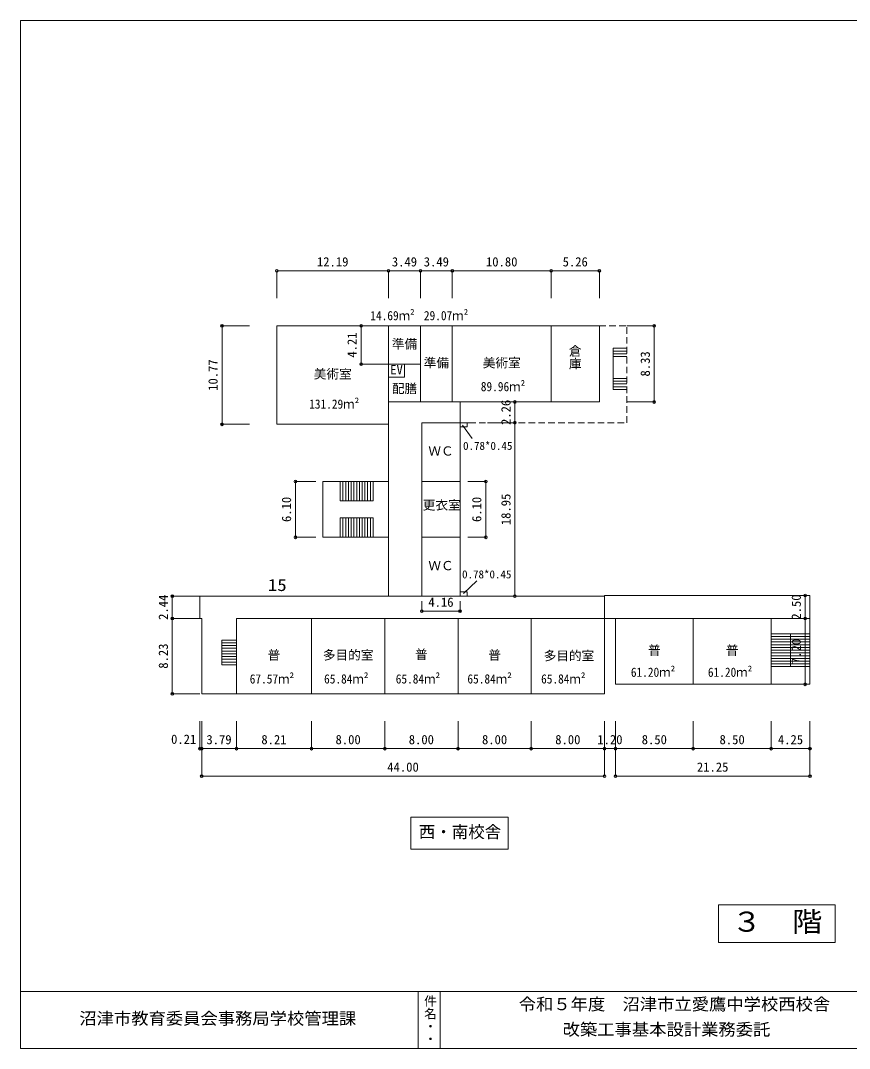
# Model space of a CAD drawing. Units: millimetres at full size, sheet at 1:600. Extents: x -78720 to 76716130, y -17754693 to 56160.
# Drawn here: x -78720 to 11829, y -56160 to 56160 of the extents above; entities that cross this region are included whole.
import ezdxf
from ezdxf.enums import TextEntityAlignment as Align

# ---------------------------------------------------------------- set-up
doc = ezdxf.new("R2010")
doc.units = ezdxf.units.MM
doc.header["$LTSCALE"] = 600
doc.header["$PDMODE"] = 32
doc.header["$PDSIZE"] = 300
doc.linetypes.add('DASHED1', pattern=[1.8, 1.2, -0.6])
for name, color, linetype, lineweight in [('0-0_通り芯', 2, 'Continuous', 9), ('0-1', 4, 'Continuous', 9), ('0-5_中線１', 3, 'Continuous', 9), ('F-0_通り芯', 2, 'Continuous', 9), ('F-5_中線１', 3, 'Continuous', 9)]:
    doc.layers.add(name, color=color, linetype=linetype, lineweight=lineweight)
doc.layers.add('F-8_極細点線', color=2, linetype='Continuous')
doc.styles.add('@ＭＳ ゴシック', font='')
doc.styles.add('ＭＳ ゴシック', font='')
doc.styles.get('@ＭＳ ゴシック').set_extended_font_data('@MS Gothic')
doc.styles.get('ＭＳ ゴシック').set_extended_font_data('MS Gothic')

msp = doc.modelspace()

# ---------------------------------------------------------------- linework, layer by layer
at = {"layer": '0-0_通り芯', "color": 1, "lineweight": 18}
msp.add_line((-55142.5, -9170.8), (-14932.5, -9170.8), dxfattribs=at)
at = {"layer": '0-0_通り芯', "color": 4}
for points in [[(-36087.4, -30896.6), (-25444.1, -30896.6), (-25444.1, -34376.1), (-36087.4, -34376.1)], [(-2469.4, -40457.3), (10255, -40457.3), (10255, -44580.9), (-2469.4, -44580.9)]]:
    msp.add_lwpolyline(points, close=True, dxfattribs=at)
at = {"layer": '0-1'}
for p, q in [((-50712.5, 28809.2), (-50712.5, 25809.2)), ((-38522.5, 28809.2), (-38522.5, 25809.2)), ((-35037.5, 28809.2), (-35037.5, 25809.2)), ((-31552.5, 28809.2), (-31552.5, 25809.2)), ((-20752.5, 28809.2), (-20752.5, 25809.2)), ((-15492.5, 28809.2), (-15492.5, 25809.2)), ((-56712.5, 22809.2), (-53712.5, 22809.2)), ((-9492.5, 22809.2), (-12492.5, 22809.2)), ((-41522.5, 18599.2), (-38522.5, 18599.2)), ((-9492.5, 14479.2), (-12492.5, 14479.2)), ((-56712.5, 12039.2), (-53712.5, 12039.2)), ((-30428.4, 11954.3), (-29397, 10502.7)), ((-48682.5, 5794.2), (-46461.6, 5794.2)), ((-29862.8, 5794.2), (-27898.4, 5794.2)), ((-48682.5, -305.8), (-46461.6, -305.8)), ((-29862.8, -305.8), (-27898.4, -305.8)), ((-30337.8, -6440.7), (-28867, -5060.3)), ((-62142.5, -6730.8), (-59142.5, -6730.8)), ((-14932.5, -6670.8), (7517.5, -6670.8)), ((7005.4, -6670.8), (7005.4, -16370.8)), ((-34872.5, -7288.4), (-34872.5, -8382.6)), ((-30712.5, -7288.4), (-30712.5, -8382.6)), ((-62142.5, -9170.8), (-59142.5, -9170.8)), ((-14932.5, -9170.8), (7517.5, -9170.8)), ((-13732.5, -16370.8), (-13732.5, -9170.8)), ((-5232.5, -16370.8), (-5232.5, -9170.8)), ((3267.5, -16370.8), (3267.5, -9170.8)), ((3267.5, -10840.9), (7517.5, -10840.9)), ((3267.5, -11140.9), (7517.5, -11140.9)), ((5392.5, -10840.9), (5392.5, -14440.9)), ((3267.5, -11440.9), (7517.5, -11440.9)), ((3267.5, -11740.9), (7517.5, -11740.9)), ((3267.5, -12040.9), (7517.5, -12040.9)), ((3267.5, -12340.9), (7517.5, -12340.9)), ((3267.5, -12640.9), (7517.5, -12640.9)), ((3267.5, -12940.9), (7517.5, -12940.9)), ((3267.5, -13240.9), (7517.5, -13240.9)), ((3267.5, -13540.9), (7517.5, -13540.9)), ((3267.5, -13840.9), (7517.5, -13840.9)), ((3267.5, -14140.9), (7517.5, -14140.9)), ((3267.5, -14440.9), (7517.5, -14440.9)), ((-62142.5, -17400.8), (-59142.5, -17400.8)), ((-59142.5, -23400.8), (-59142.5, -20400.8)), ((-58932.5, -26400.8), (-58932.5, -20400.8)), ((-55142.5, -23400.8), (-55142.5, -20400.8)), ((-46932.5, -23400.8), (-46932.5, -20400.8)), ((-38932.5, -23400.8), (-38932.5, -20400.8)), ((-30932.5, -23400.8), (-30932.5, -20400.8)), ((-22932.5, -23400.8), (-22932.5, -20400.8)), ((-14932.5, -26400.8), (-14932.5, -20400.8)), ((-13732.5, -26400.8), (-13732.5, -20400.8)), ((-5232.5, -23400.8), (-5232.5, -20400.8)), ((3267.5, -23400.8), (3267.5, -20400.8)), ((7517.5, -26400.8), (7517.5, -20400.8))]:
    msp.add_line(p, q, dxfattribs=at)
at = {"layer": '0-1', "color": 1, "lineweight": 18}
for p, q in [((-41522.5, 22809.2), (-38522.5, 22809.2)), ((-38522.5, -6730.8), (-38522.5, 22809.2)), ((-35037.5, 14479.2), (-35037.5, 22809.2)), ((-31552.5, 22809.2), (-31552.5, 14479.2)), ((-20752.5, 22809.2), (-20752.5, 14479.2)), ((-13992.5, 20346.6), (-13992.5, 15846.6)), ((-13992.5, 20346.6), (-12492.5, 20346.6)), ((-13992.5, 20046.6), (-12492.5, 20046.6)), ((-13992.5, 19746.6), (-12492.5, 19746.6)), ((-13992.5, 19446.6), (-12492.5, 19446.6)), ((-38522.5, 18599.2), (-35037.5, 18599.2)), ((-13992.5, 17046.6), (-12492.5, 17046.6)), ((-13992.5, 16746.6), (-12492.5, 16746.6)), ((-13992.5, 16446.6), (-12492.5, 16446.6)), ((-13992.5, 16146.6), (-12492.5, 16146.6)), ((-13992.5, 15846.6), (-12492.5, 15846.6)), ((-30712.5, 14479.2), (-30712.5, -6730.8)), ((-24712.5, 14479.2), (-27712.5, 14479.2)), ((-48682.5, 12039.2), (-45682.5, 12039.2)), ((-34872.5, 12219.2), (-29712.5, 12219.2)), ((-34872.5, 12219.2), (-34872.5, -6730.8)), ((-24712.5, 12219.2), (-27712.5, 12219.2)), ((-45682.5, 5794.2), (-38522.5, 5794.2)), ((-43802.5, 5794.2), (-43802.5, 3669.2)), ((-43502.5, 5794.2), (-43502.5, 3669.2)), ((-43202.5, 5794.2), (-43202.5, 3669.2)), ((-42902.5, 5794.2), (-42902.5, 3669.2)), ((-42602.5, 5794.2), (-42602.5, 3669.2)), ((-42302.5, 5794.2), (-42302.5, 3669.2)), ((-42002.5, 5794.2), (-42002.5, 3669.2)), ((-41702.5, 5794.2), (-41702.5, 3669.2)), ((-41402.5, 5794.2), (-41402.5, 3669.2)), ((-41102.5, 5794.2), (-41102.5, 3669.2)), ((-40802.5, 5794.2), (-40802.5, 3669.2)), ((-40502.5, 5794.2), (-40502.5, 3669.2)), ((-40202.5, 5794.2), (-40202.5, 3669.2)), ((-34872.5, 5794.2), (-30712.5, 5794.2)), ((-43802.5, 3669.2), (-40202.5, 3669.2)), ((-43802.5, 1819.2), (-40202.5, 1819.2)), ((-43802.5, -305.8), (-43802.5, 1819.2)), ((-43502.5, -305.8), (-43502.5, 1819.2)), ((-43202.5, -305.8), (-43202.5, 1819.2)), ((-42902.5, -305.8), (-42902.5, 1819.2)), ((-42602.5, -305.8), (-42602.5, 1819.2)), ((-42302.5, -305.8), (-42302.5, 1819.2)), ((-42002.5, -305.8), (-42002.5, 1819.2)), ((-41702.5, -305.8), (-41702.5, 1819.2)), ((-41402.5, -305.8), (-41402.5, 1819.2)), ((-41102.5, -305.8), (-41102.5, 1819.2)), ((-40802.5, -305.8), (-40802.5, 1819.2)), ((-40502.5, -305.8), (-40502.5, 1819.2)), ((-40202.5, -305.8), (-40202.5, 1819.2)), ((-34872.5, -305.8), (-30712.5, -305.8)), ((-14932.5, -6730.8), (-59142.5, -6730.8)), ((-48682.5, -6730.8), (-45682.5, -6730.8)), ((-24712.5, -6730.8), (-27712.5, -6730.8)), ((-14932.5, -6670.8), (-14932.5, -17400.8)), ((-55142.5, -9170.8), (-55142.5, -17400.8)), ((-46932.5, -9170.8), (-46932.5, -17400.8)), ((-38932.5, -9170.8), (-38932.5, -17400.8)), ((-30932.5, -9170.8), (-30932.5, -17400.8)), ((-22932.5, -9170.8), (-22932.5, -17400.8)), ((-56737.5, -14237.8), (-56737.5, -11537.8)), ((-56737.5, -11537.8), (-55142.5, -11537.8)), ((-56737.5, -11837.8), (-55142.5, -11837.8)), ((-56737.5, -12137.8), (-55142.5, -12137.8)), ((-56737.5, -12437.8), (-55142.5, -12437.8)), ((-56737.5, -12737.8), (-55142.5, -12737.8)), ((-56737.5, -13037.8), (-55142.5, -13037.8)), ((-56737.5, -13337.8), (-55142.5, -13337.8)), ((-56737.5, -13637.8), (-55142.5, -13637.8)), ((-56737.5, -13937.8), (-55142.5, -13937.8)), ((-56737.5, -14237.8), (-55142.5, -14237.8)), ((-58932.5, -17400.8), (-14932.5, -17400.8))]:
    msp.add_line(p, q, dxfattribs=at)
at = {"layer": '0-1', "color": 1, "linetype": 'DASHED1', "lineweight": 18}
for p, q in [((-15492.5, 22809.2), (-12492.5, 22809.2)), ((-12492.5, 12219.2), (-12492.5, 22809.2)), ((-29712.5, 12219.2), (-12492.5, 12219.2))]:
    msp.add_line(p, q, dxfattribs=at)
at = {"layer": '0-1', "color": 1, "lineweight": 18}
for points in [[(-38522.5, 14479.2), (-15492.5, 14479.2), (-15492.5, 22809.2), (-50712.5, 22809.2)], [(-50712.5, 22809.2), (-50712.5, 12039.2), (-38522.5, 12039.2)], [(-36772.5, 18599.2), (-36772.5, 17199.2), (-38522.5, 17199.2)], [(-29932.5, 12219.2), (-29932.5, 11769.2), (-30712.5, 11769.2)], [(-38522.5, -305.8), (-45682.5, -305.8), (-45682.5, 5794.2)], [(-58932.5, -17400.8), (-58932.5, -9170.8), (-59142.5, -9170.8), (-59142.5, -6730.8)], [(-29932.5, -6730.8), (-29932.5, -6280.8), (-30712.5, -6280.8)]]:
    msp.add_lwpolyline(points, dxfattribs=at)
at = {"layer": '0-1'}
msp.add_lwpolyline([(7517.5, -6670.8), (7517.5, -16370.8), (-13732.5, -16370.8)], dxfattribs=at)
for p in [(-50712.5, 28809.2), (-38522.5, 28809.2), (-35037.5, 28809.2), (-31552.5, 28809.2), (-20752.5, 28809.2), (-15492.5, 28809.2), (-56712.5, 22809.2), (-41522.5, 22809.2), (-9492.5, 22809.2), (-41522.5, 18599.2), (-24712.5, 14479.2), (-9492.5, 14479.2), (-24712.5, 12219.2), (-56712.5, 12039.2), (-48682.5, 5794.2), (-27898.4, 5794.2), (-48682.5, -305.8), (-27898.4, -305.8), (-62142.5, -6730.8), (7005.4, -6670.8), (-34872.5, -8382.6), (-30712.5, -8382.6), (-62142.5, -9170.8), (7005.4, -9170.8), (7005.4, -16370.8), (-62142.5, -17400.8), (-59142.5, -23400.8), (-58932.5, -23400.8), (-55142.5, -23400.8), (-46932.5, -23400.8), (-38932.5, -23400.8), (-30932.5, -23400.8), (-22932.5, -23400.8), (-14932.5, -23400.8), (-13732.5, -23400.8), (-5232.5, -23400.8), (3267.5, -23400.8), (7517.5, -23400.8), (-58932.5, -26400.8), (-14932.5, -26400.8), (-13732.5, -26400.8), (7517.5, -26400.8)]:
    msp.add_point(p, dxfattribs=at)
at = {"layer": '0-1', "color": 1}
msp.add_point((-24712.5, -6730.8), dxfattribs=at)
at = {"layer": '0-5_中線１'}
for p, q in [((-50712.5, 28809.2), (-38522.5, 28809.2)), ((-38522.5, 28809.2), (-35037.5, 28809.2)), ((-35037.5, 28809.2), (-31552.5, 28809.2)), ((-31552.5, 28809.2), (-20752.5, 28809.2)), ((-20752.5, 28809.2), (-15492.5, 28809.2)), ((-56712.5, 22809.2), (-56712.5, 12039.2)), ((-41522.5, 22809.2), (-41522.5, 18599.2)), ((-9492.5, 22809.2), (-9492.5, 14479.2)), ((-24712.5, 14479.2), (-24712.5, 12219.2)), ((-24712.5, 12219.2), (-24712.5, -6730.8)), ((-48682.5, 5794.2), (-48682.5, -305.8)), ((-27898.4, 5794.2), (-27898.4, -305.8)), ((-62142.5, -6730.8), (-62142.5, -9170.8)), ((-30712.5, -8382.6), (-34872.5, -8382.6)), ((-62142.5, -9170.8), (-62142.5, -17400.8)), ((-58932.5, -23400.8), (-59142.5, -23400.8)), ((-55142.5, -23400.8), (-58932.5, -23400.8)), ((-55142.5, -23400.8), (-46932.5, -23400.8)), ((-46932.5, -23400.8), (-38932.5, -23400.8)), ((-38932.5, -23400.8), (-30932.5, -23400.8)), ((-30932.5, -23400.8), (-22932.5, -23400.8)), ((-22932.5, -23400.8), (-14932.5, -23400.8)), ((-14932.5, -23400.8), (-13732.5, -23400.8)), ((-13732.5, -23400.8), (-5232.5, -23400.8)), ((-5232.5, -23400.8), (3267.5, -23400.8)), ((3267.5, -23400.8), (7517.5, -23400.8)), ((-58932.5, -26400.8), (-14932.5, -26400.8)), ((-13732.5, -26400.8), (7517.5, -26400.8))]:
    msp.add_line(p, q, dxfattribs=at)
at = {"layer": 'F-0_通り芯'}
for p, q in [((-78720, -49920), (78720, -49920)), ((-78720, -56160), (78720, -56160))]:
    msp.add_line(p, q, dxfattribs=at)
msp.add_lwpolyline([(-78720, -56160), (-78720, 56160), (78720, 56160)], dxfattribs=at)
at = {"layer": 'F-5_中線１'}
for p, q in [((-35280, -49920), (-35280, -56160)), ((-32880, -49920), (-32880, -56160))]:
    msp.add_line(p, q, dxfattribs=at)

# ---------------------------------------------------------------- texts
at = {"layer": '0-0_通り芯', "style": 'ＭＳ ゴシック'}
msp.add_text('西・南校舎', height=1320, dxfattribs=at).set_placement((-35214.3, -33549.1), align=Align.BOTTOM_LEFT)
at = {"layer": '0-0_通り芯', "style": 'ＭＳ ゴシック', "width": 1.1}
msp.add_text('３\u3000階', height=2199, dxfattribs=at).set_placement((-1029, -44068.2), align=Align.BOTTOM_LEFT)
at = {"layer": '0-1', "color": 2, "style": 'ＭＳ ゴシック'}
for s, p in [('12.19', (-46342.5, 28989.2)), ('3.49', (-38160, 28989.2)), ('3.49', (-34675, 28989.2)), ('10.80', (-27877.5, 28989.2)), ('5.26', (-19502.5, 28989.2)), ('準備', (-38160, 20014.2)), ('準備', (-34675, 17954.2)), ('美術室', (-28222.5, 17954.2)), ('美術室', (-46687.5, 16734.2)), ('EV', (-38337.5, 17209.2)), ('配膳', (-38160, 15149.2)), ('ＷＣ', (-34172.5, 8316.7)), ('更衣室', (-34784.1, 2409.4)), ('ＷＣ', (-34172.5, -4208.3)), ('4.16', (-34172.5, -8202.6)), ('普', (-10172.5, -13460.8)), ('普', (-1672.5, -13460.8)), ('普', (-51727.5, -13975.8)), ('多目的室', (-45692.5, -13975.8)), ('普', (-35622.5, -13907.4)), ('普', (-27622.5, -13975.8)), ('多目的室', (-21570.9, -14054.7)), ('0.21', (-62278.4, -23178.2)), ('3.79', (-58417.5, -23220.8)), ('8.21', (-52417.5, -23220.8)), ('8.00', (-44312.5, -23220.8)), ('8.00', (-36312.5, -23220.8)), ('8.00', (-28312.5, -23220.8)), ('8.00', (-20312.5, -23220.8)), ('1.20', (-15712.5, -23220.8)), ('8.50', (-10862.5, -23220.8)), ('8.50', (-2362.5, -23220.8)), ('4.25', (4012.5, -23220.8)), ('44.00', (-38657.5, -26220.8)), ('21.25', (-4832.5, -26220.8))]:
    msp.add_text(s, height=1012, dxfattribs=at).set_placement(p, align=Align.BOTTOM_LEFT)
at = {"layer": '0-1', "color": 6, "style": 'ＭＳ ゴシック', "width": 0.9}
for s, p in [('14.69ｍ²', (-40513.4, 23110.6)), ('29.07ｍ²', (-34659.6, 23110.6)), ('89.96ｍ²', (-28439.9, 15354.3)), ('131.29ｍ²', (-47192.6, 13444.5)), ('61.20ｍ²', (-12049.2, -15856)), ('61.20ｍ²', (-3634.4, -15856)), ('67.57ｍ²', (-53684.4, -16587.7)), ('65.84ｍ²', (-45562.3, -16587.7)), ('65.84ｍ²', (-37732.8, -16587.7)), ('65.84ｍ²', (-29903.4, -16587.7)), ('65.84ｍ²', (-21854.4, -16587.7))]:
    msp.add_text(s, height=1012, dxfattribs=at).set_placement(p, align=Align.BOTTOM_LEFT)
at = {"layer": '0-1', "color": 2}
for s, rotation, style, p in [('4.21', 90, 'ＭＳ ゴシック', (-41702.5, 19324.2)), ('倉庫', 270, '@ＭＳ ゴシック', (-18954.9, 20744.7)), ('8.33', 90, 'ＭＳ ゴシック', (-9672.5, 17264.2)), ('10.77', 90, 'ＭＳ ゴシック', (-56892.5, 15699.2)), ('2.26', 90, 'ＭＳ ゴシック', (-24892.5, 11969.2)), ('6.10', 90, 'ＭＳ ゴシック', (-48862.5, 1364.2)), ('6.10', 90, 'ＭＳ ゴシック', (-28078.4, 1364.2)), ('18.95', 90, 'ＭＳ ゴシック', (-24892.5, 1019.2)), ('2.44', 90, 'ＭＳ ゴシック', (-62322.5, -9330.8)), ('2.50', 90, 'ＭＳ ゴシック', (6825.4, -9300.8)), ('8.23', 90, 'ＭＳ ゴシック', (-62322.5, -14665.8)), ('7.20', 90, 'ＭＳ ゴシック', (6825.4, -14150.8))]:
    msp.add_text(s, height=1012, rotation=rotation, dxfattribs=dict(at, style=style)).set_placement(p, align=Align.BOTTOM_LEFT)
at = {"layer": '0-1', "color": 7, "style": 'ＭＳ ゴシック'}
for p in [(-30378.1, 8986), (-30486.8, -5058.5)]:
    msp.add_text('0.78*0.45', height=879.8, dxfattribs=at).set_placement(p, align=Align.BOTTOM_LEFT)
at = {"layer": '0-1', "color": 2, "style": 'ＭＳ ゴシック', "width": 1.15}
msp.add_text('15', height=1320, dxfattribs=at).set_placement((-51710.7, -6573), align=Align.BOTTOM_LEFT)
at = {"layer": 'F-0_通り芯', "style": 'ＭＳ ゴシック', "width": 1.05}
for s, p in [('令和５年度\u3000沼津市立愛鷹中学校西校舎', (-24300, -52380)), ('沼津市教育委員会事務局学校管理課', (-72300, -53940)), ('改築工事基本設計業務委託', (-19500, -55140))]:
    msp.add_text(s, height=1320, dxfattribs=at).set_placement(p, align=Align.BOTTOM_LEFT)
at = {"layer": 'F-8_極細点線', "style": '@ＭＳ ゴシック'}
msp.add_text('件名・・', height=1012, rotation=270, dxfattribs=at).set_placement((-34770, -50280), align=Align.BOTTOM_LEFT)

doc.saveas('drawing.dxf')
